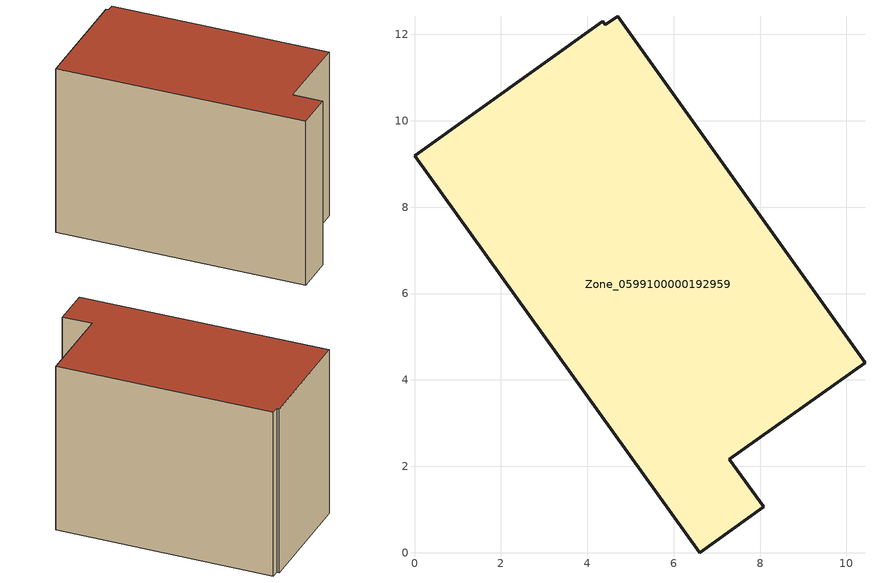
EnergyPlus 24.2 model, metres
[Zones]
Zone_0599100000192959
 floor ground (C_G): 4.71,12.42 10.43,4.4 7.29,2.16 8.08,1.06 6.6,0 0,9.19 4.35,12.31 4.42,12.22 z0
 wall outside (C_F): 6.6,0 8.08,1.06 7.29,2.16 10.43,4.4 4.71,12.42 4.42,12.22 4.35,12.31 0,9.19 6.6,0 z0:7.89
 roof outside (C_R): 10.43,4.4 4.71,12.42 4.42,12.22 4.35,12.31 0,9.19 6.6,0 8.08,1.06 7.29,2.16 z7.89
[BUILDING]
Pand.0599100000192959: North Axis=0; Terrain=City; Loads Convergence Tolerance Value=0.04; Temperature Convergence Tolerance Value=0.4; Solar Distribution=FullExterior; Maximum Number of Warmup Days=25; Minimum Number of Warmup Days=1
[Site:Location]
Rotterdam.The.Hague.AP_ZH_NLD Design_Conditions: Latitude=51.96; Longitude=4.45; Time Zone=1; Elevation=-4.5
[SITE:GROUNDTEMPERATURE:BUILDINGSURFACE]
18, 18, 18, 18, 18, 18, 18, 18, 18, 18, 18, 18
[MATERIAL] Thermal Absorptance=0.9; Solar Absorptance=0.7; Visible Absorptance=0.7
Name | Roughness | Thickness | Conductivity | Density | Specific Heat
G.TI.1975-1991 | MediumSmooth | 0.15 | 0.288461 | 540 | 1210
F.TI.1975-1991 | Rough | 0.3 | 0.230769 | 1920 | 840
R.TI.1975-1991 | MediumRough | 0.2 | 0.153846 | 1500 | 1000
[CONSTRUCTION]
C_G: G.TI.1975-1991
C_F: F.TI.1975-1991
C_R: R.TI.1975-1991
[ZONE]
Zone_0599100000192959: Type=1; Multiplier=1; Ceiling Height=Autocalculate; Volume=Autocalculate; Floor Area=autocalculate; Part of Total Floor Area=Yes
[ZONEINFILTRATION:DESIGNFLOWRATE]
Infil_Zone_0599100000192959: Zone or ZoneList or Space or SpaceList=Zone_0599100000192959; Schedule=AlwaysOn; Design Flow Rate Calculation Method=Flow/Area; Flow Rate per Floor Area=0.003; Constant Term Coefficient=1; Temperature Term Coefficient=0; Velocity Term Coefficient=0; Velocity Squared Term Coefficient=0
[HVACTEMPLATE:ZONE:IDEALLOADSAIRSYSTEM]
Zone_0599100000192959: Maximum Heating Supply Air Temperature=50; Minimum Cooling Supply Air Temperature=13; Maximum Heating Supply Air Humidity Ratio=0.0156; Minimum Cooling Supply Air Humidity Ratio=0.0077; Heating Limit=NoLimit; Cooling Limit=NoLimit; Dehumidification Control Type=ConstantSensibleHeatRatio; Cooling Sensible Heat Ratio=0.7; Dehumidification Setpoint=60; Humidification Control Type=None; Humidification Setpoint=30; Outdoor Air Method=None; Outdoor Air Flow Rate per Person=0.00944; Outdoor Air Flow Rate per Zone Floor Area=0; Outdoor Air Flow Rate per Zone=0; Demand Controlled Ventilation Type=None; Outdoor Air Economizer Type=NoEconomizer; Heat Recovery Type=None; Sensible Heat Recovery Effectiveness=0.7; Latent Heat Recovery Effectiveness=0.65
[ZONECONTROL:THERMOSTAT]
ThermostatControl_Zone_0599100000192959: Zone or ZoneList=Zone_0599100000192959; Control Type Schedule=DualSetpointControlType; Control 1=Thermostat_Zone_0599100000192959; Temperature Difference Between Cutout And Setpoint=0
[THERMOSTATSETPOINT:DUALSETPOINT]
Thermostat_Zone_0599100000192959: Heating Setpoint Temperature Schedule=HeatingSetpoint_Zone_0599100000192959; Cooling Setpoint Temperature Schedule=CoolingSetpoint_Zone_0599100000192959
[SCHEDULE:COMPACT]
HeatingSetpoint_Zone_0599100000192959: Through: 12/31, For: AllDays, Until: 24:00, 21
CoolingSetpoint_Zone_0599100000192959: Through: 12/31, For: AllDays, Until: 24:00, 24
DualSetpointControlType: Through: 12/31, For: AllDays, Until: 24:00, 4
AlwaysOn: Through: 12/31, For: AllDays, Until: 24:00, 1
